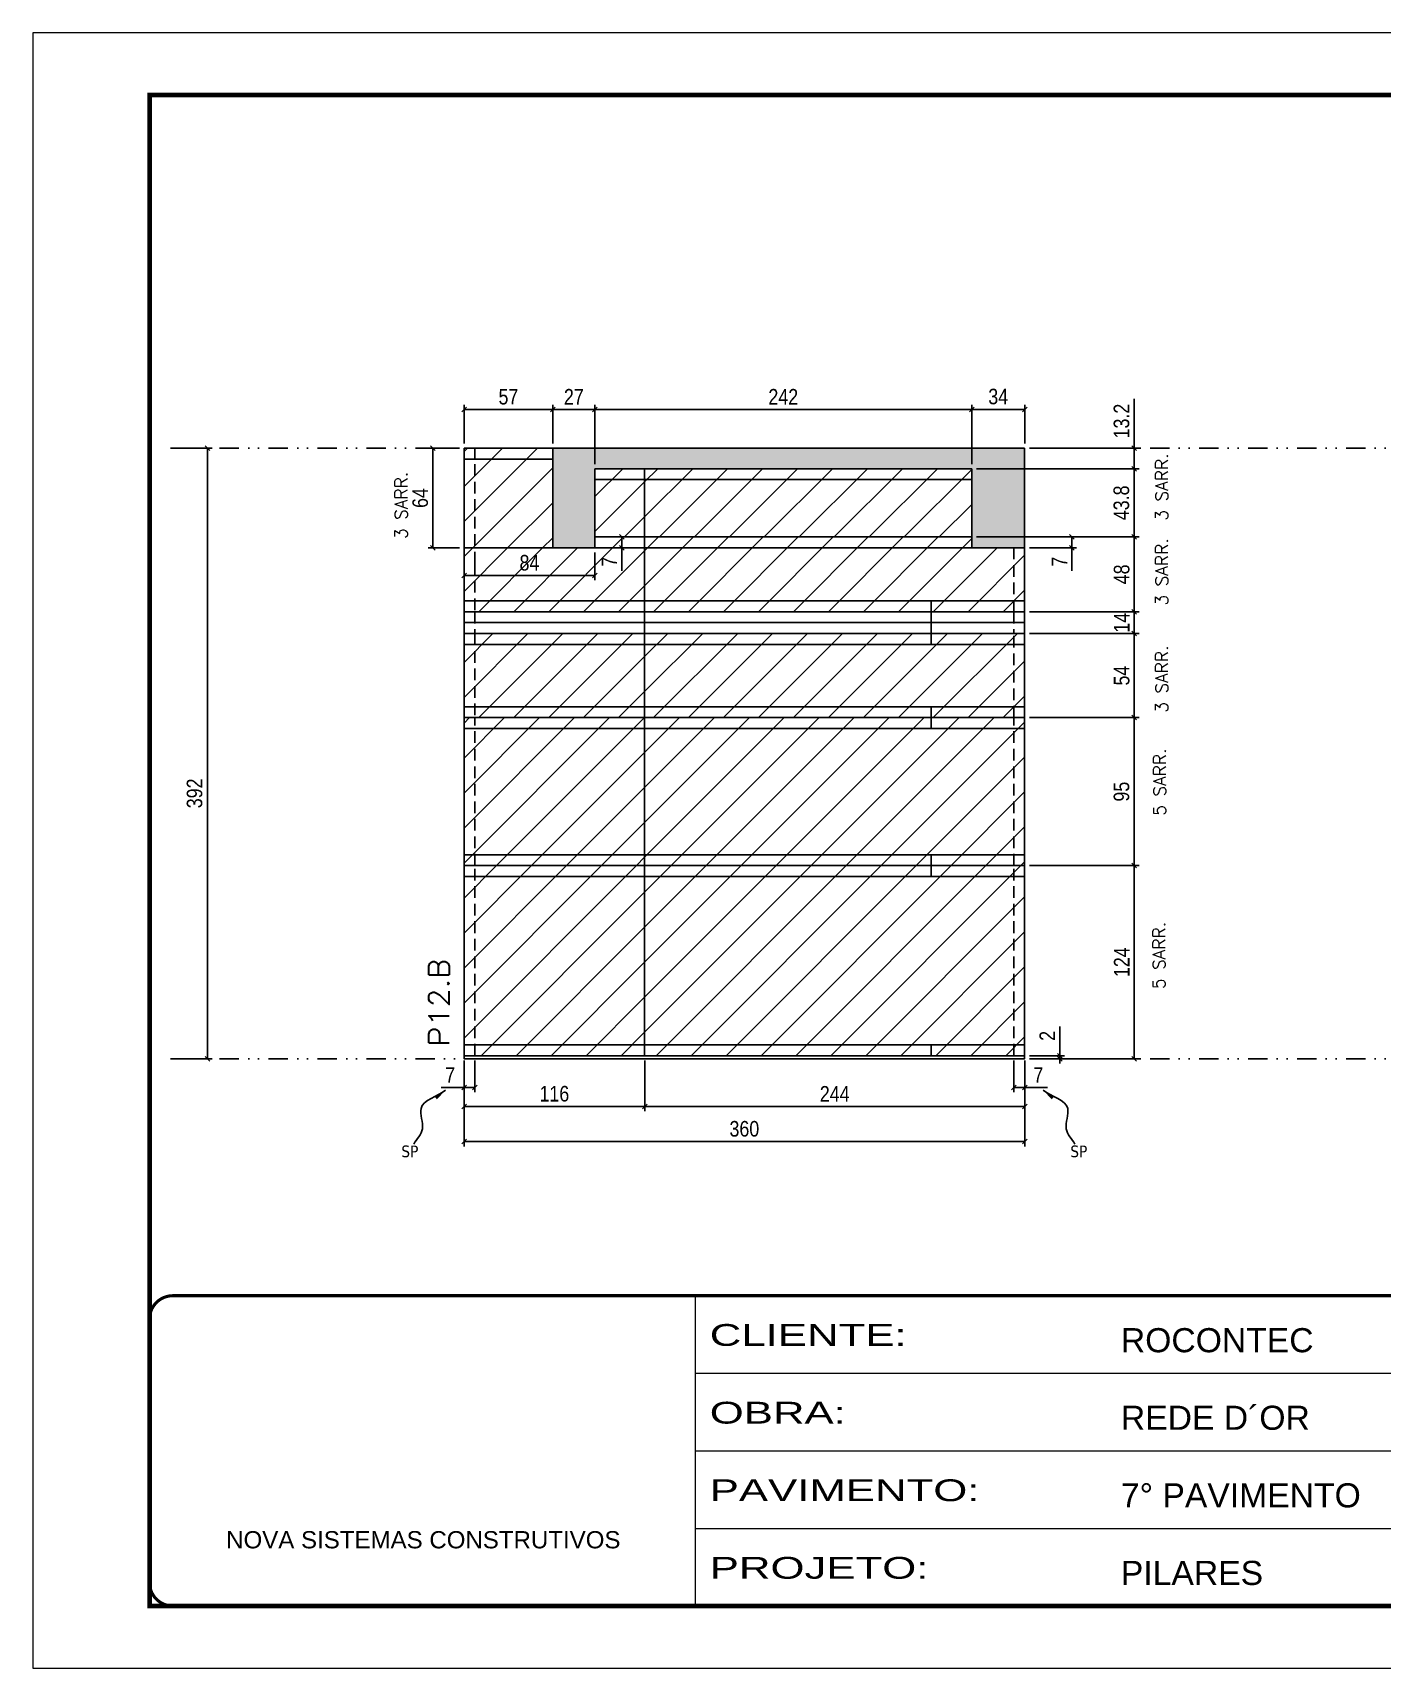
# Model space of a CAD drawing. Extents: x 28748 to 35002, y 14885 to 43501.
# Drawn here: x 28748 to 29615, y 29816 to 30866 of the extents above; entities that cross this region are included whole.
import ezdxf

# ---------------------------------------------------------------- set-up
doc = ezdxf.new("R2010")
doc.units = 0
for name, pattern in [('CONTINUO', [0]), ('DASHED', [0.75, 0.5, -0.25]), ('DIVIDE2', [0.625, 0.25, -0.125, 0, -0.125, 0, -0.125]), ('HIDDEN', [0.375, 0.25, -0.125])]:
    doc.linetypes.add(name, pattern=pattern)
for name, color, linetype in [('COTA', 241, 'Continuous'), ('Nível', 160, 'Continuous'), ('Painéis', 200, 'Continuous'), ('SARR_2.2x7', 40, 'Continuous'), ('Sarrafo de Pressão', 42, 'HIDDEN'), ('texto', 7, 'Continuous')]:
    doc.layers.add(name, color=color, linetype=linetype)
for name, color, linetype, lineweight in [('Folhas', 255, 'Continuous', 9), ('Hachura', 251, 'Continuous', 9), ('SARRAFO DE PRESSAO', 251, 'DASHED', 9), ('Texto Seção', 7, 'Continuous', 15)]:
    doc.layers.add(name, color=color, linetype=linetype, lineweight=lineweight)
doc.styles.add('ARIAL', font='arial.ttf')
doc.styles.add('COTA TECNICA', font='techl___.ttf', dxfattribs={"height": 10})
doc.styles.add('COTA TECNICA-50', font='techl___.ttf', dxfattribs={"height": 10})
doc.styles.add('REGUA-120', font='ROMANS.shx', dxfattribs={"height": 15})
doc.styles.add('ROMANS', font='romans.shx')
doc.styles.get("Standard").update_dxf_attribs({"font": 'arial.ttf'})
doc.styles.add('Tecnologia', font='')
doc.styles.get('Tecnologia').set_extended_font_data('Forgotten Futurist')
doc.dimstyles.new('COTA PAINEL-50', dxfattribs={"dimtxt": 10, "dimasz": 3, "dimexe": 3, "dimexo": 3, "dimgap": 3, "dimtad": 1, "dimdec": 1, "dimzin": 12, "dimdsep": 46, "dimtxsty": 'COTA TECNICA-50', "dimblk1": 'OBLIQUE', "dimblk2": 'OBLIQUE', "dimsah": 1, "dimcen": 0.9, "dimclrd": 4, "dimclre": 4, "dimclrt": 240, "dimadec": 1, "dimazin": 3, "dimtfac": 1, "dimtdec": 1, "dimtmove": 0, "dimatfit": 3, "dimfxl": 1, "dimtolj": 1, "dimtzin": 12, "dimarcsym": 0})
doc.dimstyles.new('PAINEL', dxfattribs={"dimtxt": 10, "dimasz": 3, "dimexe": 3, "dimexo": 3, "dimgap": 3, "dimtad": 1, "dimdec": 1, "dimzin": 12, "dimdsep": 46, "dimtxsty": 'COTA TECNICA', "dimblk1": 'OBLIQUE', "dimblk2": 'OBLIQUE', "dimsah": 1, "dimcen": 0.9, "dimclrd": 4, "dimclre": 4, "dimclrt": 240, "dimadec": 1, "dimazin": 3, "dimtfac": 1, "dimtdec": 1, "dimtmove": 0, "dimatfit": 3, "dimfxl": 1, "dimtolj": 1, "dimtzin": 12, "dimarcsym": 0})
doc.dimstyles.get("Standard").update_dxf_attribs({"dimtxt": 0.18, "dimasz": 0.18, "dimexe": 0.18, "dimexo": 0.0625, "dimgap": 0.09, "dimtad": 0, "dimtih": 1, "dimtoh": 1, "dimdec": 4, "dimzin": 0, "dimdsep": 46, "dimtxsty": 'Standard', "dimcen": 0.09, "dimadec": 0, "dimazin": 0, "dimtfac": 1, "dimtdec": 4, "dimtofl": 0, "dimtmove": 0, "dimatfit": 3, "dimfxl": 1, "dimtolj": 1, "dimtzin": 0, "dimarcsym": 0})
pattern_1 = [(45, (-100259.158, -2076.637), (-11.2253202, 11.2253202), [])]
pattern_2 = [(45, (0, 68), (-11.22532, 11.22532), [])]

# ---------------------------------------------------------------- blocks, each defined once
blk = doc.blocks.new('9999999999')
at = {"color": 30, "linetype": 'CONTINUO'}
for p, q in [((98564.6, 34230.2), (98564.6, 34429.4)), ((98564.6, 34379.6), (99584, 34379.6)), ((98564.6, 34329.8), (99488, 34329.8)), ((98564.6, 34280), (99488, 34280))]:
    blk.add_line(p, q, dxfattribs=at)
at = {"color": 30, "linetype": 'CONTINUO', "const_width": 2}
blk.add_lwpolyline([(99584, 34230.2), (99584, 34414.4, 0.414214), (99569, 34429.4), (98229, 34429.4, 0.414214), (98214, 34414.4), (98214, 34245.2, 0.414214), (98229, 34230.2), (99584, 34230.2)], format="xyb", dxfattribs=at)
at = {"layer": 'Folhas'}
blk.add_lwpolyline([(98139, 34190.2), (99624, 34190.2), (99624, 35240.2), (98139, 35240.2)], close=True, dxfattribs=at)
at = {"layer": 'Folhas', "color": 30, "const_width": 3}
blk.add_lwpolyline([(98214, 34230.2), (99584, 34230.2), (99584, 35200.2), (98214, 35200.2)], close=True, dxfattribs=at)
at = {"color": 7, "linetype": 'Continuous', "ltscale": 5, "style": 'ARIAL'}
for s, height, p in [('ROCONTEC', 15.48, (98837.7, 34393.1)), ('REDE D´OR', 15.48, (98837.7, 34343.3)), ('7° PAVIMENTO', 15.483, (98837.7, 34293.5)), ('NOVA SISTEMAS CONSTRUTIVOS', 11.059, (98263.2, 34267.2)), ('PILARES', 15.48, (98837.7, 34243.7))]:
    blk.add_text(s, height=height, dxfattribs=at).set_placement(p)
at = {"layer": 'Folhas', "color": 7, "style": 'Tecnologia', "width": 1.5}
for s, p in [('CLIENTE:', (98573.7, 34397.2)), ('OBRA:', (98573.7, 34347.3)), ('PAVIMENTO:', (98573.7, 34297.5)), ('PROJETO:', (98573.7, 34247.7))]:
    blk.add_text(s, height=14, dxfattribs=at).set_placement(p)
blk = doc.blocks.new('_Oblique')
at = {"color": 0, "linetype": 'ByBlock', "lineweight": -2}
blk.add_line((-0.5, -0.5), (0.5, 0.5), dxfattribs=at)
blk = doc.blocks.new('*D913')
at = {"layer": 'COTA', "color": 4, "linetype": 'ByBlock', "lineweight": -2, "transparency": 16777216}
for p, q in [((28839.8, 30599.7), (28863.6, 30599.7)), ((28860.6, 30599.7), (28860.6, 30207.7)), ((28839.8, 30207.7), (28863.6, 30207.7))]:
    blk.add_line(p, q, dxfattribs=at)
at = {"layer": 'Defpoints', "color": 0, "linetype": 'ByBlock', "transparency": 16777216}
for p in [(28836.8, 30599.7), (28836.8, 30207.7), (28860.6, 30207.7)]:
    blk.add_point(p, dxfattribs=at)
at = {"layer": 'COTA', "color": 4, "linetype": 'ByBlock', "lineweight": -2, "transparency": 16777216, "xscale": 3, "yscale": 3, "zscale": 3}
for p, rotation in [((28860.6, 30599.7), 90), ((28860.6, 30207.7), 270)]:
    blk.add_blockref('_Oblique', p, dxfattribs=dict(at, rotation=rotation))
at = {"layer": 'COTA', "color": 240, "linetype": 'ByBlock', "transparency": 16777216, "insert": (28852.3, 30378.1), "char_height": 10, "attachment_point": 5, "rotation": 90, "style": 'COTA TECNICA'}
blk.add_mtext('\\A1;392', dxfattribs=at)
blk = doc.blocks.new('*D914')
at = {"layer": 'COTA', "color": 4, "lineweight": -2, "transparency": 16777216}
for p, q in [((29025.3, 30206.7), (29025.3, 30151.5)), ((29385.3, 30206.7), (29385.3, 30151.5)), ((29025.3, 30154.5), (29385.3, 30154.5))]:
    blk.add_line(p, q, dxfattribs=at)
at = {"layer": 'Defpoints', "color": 0, "transparency": 16777216}
for p in [(29025.3, 30209.7), (29385.3, 30209.7), (29385.3, 30154.5)]:
    blk.add_point(p, dxfattribs=at)
at = {"layer": 'COTA', "color": 4, "lineweight": -2, "transparency": 16777216, "xscale": 3, "yscale": 3, "zscale": 3, "rotation": 180}
blk.add_blockref('_Oblique', (29025.3, 30154.5), dxfattribs=at)
at = {"layer": 'COTA', "color": 4, "lineweight": -2, "transparency": 16777216, "xscale": 3, "yscale": 3, "zscale": 3}
blk.add_blockref('_Oblique', (29385.3, 30154.5), dxfattribs=at)
at = {"layer": 'COTA', "color": 240, "transparency": 16777216, "insert": (29205.3, 30162.7), "char_height": 10, "attachment_point": 5, "style": 'COTA TECNICA'}
blk.add_mtext('\\A1;360', dxfattribs=at)
blk = doc.blocks.new('*D915')
at = {"layer": 'COTA', "color": 4, "lineweight": -2, "transparency": 16777216}
for p, q in [((29025.3, 30204.7), (29025.3, 30186.2)), ((29032.3, 30206.7), (29032.3, 30186.2)), ((29025.3, 30189.2), (29010.6, 30189.2)), ((29032.3, 30189.2), (29025.3, 30189.2))]:
    blk.add_line(p, q, dxfattribs=at)
at = {"layer": 'Defpoints', "color": 0, "transparency": 16777216}
for p in [(29032.3, 30209.7), (29025.3, 30207.7), (29025.3, 30189.2)]:
    blk.add_point(p, dxfattribs=at)
at = {"layer": 'COTA', "color": 4, "lineweight": -2, "transparency": 16777216, "xscale": 3, "yscale": 3, "zscale": 3, "rotation": 180}
blk.add_blockref('_Oblique', (29025.3, 30189.2), dxfattribs=at)
at = {"layer": 'COTA', "color": 4, "lineweight": -2, "transparency": 16777216, "xscale": 3, "yscale": 3, "zscale": 3}
blk.add_blockref('_Oblique', (29032.3, 30189.2), dxfattribs=at)
at = {"layer": 'COTA', "color": 240, "transparency": 16777216, "insert": (29016.4, 30197.3), "char_height": 10, "attachment_point": 5, "style": 'COTA TECNICA-50'}
blk.add_mtext('\\A1;7', dxfattribs=at)
blk = doc.blocks.new('*D880')
at = {"layer": 'COTA', "color": 4, "lineweight": -2, "transparency": 16777216}
for p, q in [((29378.3, 30206.7), (29378.3, 30186.2)), ((29385.3, 30204.7), (29385.3, 30186.2)), ((29378.3, 30189.2), (29385.3, 30189.2)), ((29385.3, 30189.2), (29400, 30189.2))]:
    blk.add_line(p, q, dxfattribs=at)
at = {"layer": 'Defpoints', "color": 0, "transparency": 16777216}
for p in [(29378.3, 30209.7), (29385.3, 30207.7), (29385.3, 30189.2)]:
    blk.add_point(p, dxfattribs=at)
at = {"layer": 'COTA', "color": 4, "lineweight": -2, "transparency": 16777216, "xscale": 3, "yscale": 3, "zscale": 3, "rotation": 180}
blk.add_blockref('_Oblique', (29378.3, 30189.2), dxfattribs=at)
at = {"layer": 'COTA', "color": 4, "lineweight": -2, "transparency": 16777216, "xscale": 3, "yscale": 3, "zscale": 3}
blk.add_blockref('_Oblique', (29385.3, 30189.2), dxfattribs=at)
at = {"layer": 'COTA', "color": 240, "transparency": 16777216, "insert": (29394.1, 30197.3), "char_height": 10, "attachment_point": 5, "style": 'COTA TECNICA-50'}
blk.add_mtext('\\A1;7', dxfattribs=at)
blk = doc.blocks.new('*D881')
at = {"layer": 'COTA', "color": 4, "lineweight": -2, "transparency": 16777216}
for p, q in [((29388.3, 30331.7), (29458.7, 30331.7)), ((29455.7, 30207.7), (29455.7, 30331.7)), ((29388.3, 30207.7), (29458.7, 30207.7))]:
    blk.add_line(p, q, dxfattribs=at)
at = {"layer": 'Defpoints', "color": 0, "transparency": 16777216}
for p in [(29385.3, 30331.7), (29455.7, 30331.7), (29385.3, 30207.7)]:
    blk.add_point(p, dxfattribs=at)
at = {"layer": 'COTA', "color": 4, "lineweight": -2, "transparency": 16777216, "xscale": 3, "yscale": 3, "zscale": 3}
for p, rotation in [((29455.7, 30331.7), 90), ((29455.7, 30207.7), 270)]:
    blk.add_blockref('_Oblique', p, dxfattribs=dict(at, rotation=rotation))
at = {"layer": 'COTA', "color": 240, "transparency": 16777216, "insert": (29447.6, 30269.7), "char_height": 10, "attachment_point": 5, "rotation": 90, "style": 'COTA TECNICA-50'}
blk.add_mtext('\\A1;124', dxfattribs=at)
blk = doc.blocks.new('*D882')
at = {"layer": 'COTA', "color": 4, "lineweight": -2, "transparency": 16777216}
for p, q in [((29407.8, 30209.7), (29407.8, 30228.5)), ((29388.3, 30209.7), (29410.8, 30209.7)), ((29407.8, 30207.7), (29407.8, 30209.7)), ((29388.3, 30207.7), (29410.8, 30207.7)), ((29407.8, 30207.7), (29407.8, 30204.7))]:
    blk.add_line(p, q, dxfattribs=at)
at = {"layer": 'Defpoints', "color": 0, "transparency": 16777216}
for p in [(29385.3, 30209.7), (29385.3, 30207.7), (29407.8, 30207.7)]:
    blk.add_point(p, dxfattribs=at)
at = {"layer": 'COTA', "color": 4, "lineweight": -2, "transparency": 16777216, "xscale": 3, "yscale": 3, "zscale": 3}
for p, rotation in [((29407.8, 30209.7), 270), ((29407.8, 30207.7), 90)]:
    blk.add_blockref('_Oblique', p, dxfattribs=dict(at, rotation=rotation))
at = {"layer": 'COTA', "color": 240, "transparency": 16777216, "insert": (29399.8, 30222.4), "char_height": 10, "attachment_point": 5, "rotation": 90, "style": 'COTA TECNICA-50'}
blk.add_mtext('\\A1;2', dxfattribs=at)
blk = doc.blocks.new('*D883')
at = {"layer": 'COTA', "color": 4, "linetype": 'ByBlock', "lineweight": -2, "transparency": 16777216}
for p, q in [((29388.3, 30426.7), (29458.7, 30426.7)), ((29455.7, 30331.7), (29455.7, 30426.7)), ((29388.3, 30331.7), (29458.7, 30331.7))]:
    blk.add_line(p, q, dxfattribs=at)
at = {"layer": 'Defpoints', "color": 0, "linetype": 'ByBlock', "transparency": 16777216}
for p in [(29385.3, 30426.7), (29455.7, 30426.7), (29385.3, 30331.7)]:
    blk.add_point(p, dxfattribs=at)
at = {"layer": 'COTA', "color": 4, "linetype": 'ByBlock', "lineweight": -2, "transparency": 16777216, "xscale": 3, "yscale": 3, "zscale": 3}
for p, rotation in [((29455.7, 30426.7), 90), ((29455.7, 30331.7), 270)]:
    blk.add_blockref('_Oblique', p, dxfattribs=dict(at, rotation=rotation))
at = {"layer": 'COTA', "color": 240, "linetype": 'ByBlock', "transparency": 16777216, "insert": (29447.5, 30379.2), "char_height": 10, "attachment_point": 5, "rotation": 90, "style": 'COTA TECNICA'}
blk.add_mtext('\\A1;95', dxfattribs=at)
blk = doc.blocks.new('*D1745')
at = {"layer": 'COTA', "color": 4, "linetype": 'ByBlock', "lineweight": -2, "transparency": 16777216}
for p, q in [((29025.3, 30206.7), (29025.3, 30174.1)), ((29141.3, 30206.7), (29141.3, 30174.1)), ((29025.3, 30177.1), (29141.3, 30177.1))]:
    blk.add_line(p, q, dxfattribs=at)
at = {"layer": 'Defpoints', "color": 0, "linetype": 'ByBlock', "transparency": 16777216}
for p in [(29025.3, 30209.7), (29141.3, 30209.7), (29141.3, 30177.1)]:
    blk.add_point(p, dxfattribs=at)
at = {"layer": 'COTA', "color": 4, "linetype": 'ByBlock', "lineweight": -2, "transparency": 16777216, "xscale": 3, "yscale": 3, "zscale": 3, "rotation": 180}
blk.add_blockref('_Oblique', (29025.3, 30177.1), dxfattribs=at)
at = {"layer": 'COTA', "color": 4, "linetype": 'ByBlock', "lineweight": -2, "transparency": 16777216, "xscale": 3, "yscale": 3, "zscale": 3}
blk.add_blockref('_Oblique', (29141.3, 30177.1), dxfattribs=at)
at = {"layer": 'COTA', "color": 240, "linetype": 'ByBlock', "transparency": 16777216, "insert": (29083.3, 30185.2), "char_height": 10, "attachment_point": 5, "style": 'COTA TECNICA'}
blk.add_mtext('\\A1;116', dxfattribs=at)
blk = doc.blocks.new('*D1746')
at = {"layer": 'COTA', "color": 4, "linetype": 'ByBlock', "lineweight": -2, "transparency": 16777216}
for p, q in [((29141.3, 30206.7), (29141.3, 30174.1)), ((29385.3, 30204.7), (29385.3, 30174.1)), ((29141.3, 30177.1), (29385.3, 30177.1))]:
    blk.add_line(p, q, dxfattribs=at)
at = {"layer": 'Defpoints', "color": 0, "linetype": 'ByBlock', "transparency": 16777216}
for p in [(29141.3, 30209.7), (29385.3, 30207.7), (29385.3, 30177.1)]:
    blk.add_point(p, dxfattribs=at)
at = {"layer": 'COTA', "color": 4, "linetype": 'ByBlock', "lineweight": -2, "transparency": 16777216, "xscale": 3, "yscale": 3, "zscale": 3, "rotation": 180}
blk.add_blockref('_Oblique', (29141.3, 30177.1), dxfattribs=at)
at = {"layer": 'COTA', "color": 4, "linetype": 'ByBlock', "lineweight": -2, "transparency": 16777216, "xscale": 3, "yscale": 3, "zscale": 3}
blk.add_blockref('_Oblique', (29385.3, 30177.1), dxfattribs=at)
at = {"layer": 'COTA', "color": 240, "linetype": 'ByBlock', "transparency": 16777216, "insert": (29263.3, 30185.2), "char_height": 10, "attachment_point": 5, "style": 'COTA TECNICA'}
blk.add_mtext('\\A1;244', dxfattribs=at)
blk = doc.blocks.new('*D1755')
at = {"layer": 'COTA', "color": 4, "lineweight": -2, "transparency": 16777216}
for p, q in [((29354.3, 30542.7), (29458.7, 30542.7)), ((29455.7, 30542.7), (29455.7, 30494.7)), ((29388.3, 30494.7), (29458.7, 30494.7))]:
    blk.add_line(p, q, dxfattribs=at)
at = {"layer": 'Defpoints', "color": 0, "transparency": 16777216}
for p in [(29351.3, 30542.7), (29385.3, 30494.7), (29455.7, 30494.7)]:
    blk.add_point(p, dxfattribs=at)
at = {"layer": 'COTA', "color": 4, "lineweight": -2, "transparency": 16777216, "xscale": 3, "yscale": 3, "zscale": 3}
for p, rotation in [((29455.7, 30542.7), 90), ((29455.7, 30494.7), 270)]:
    blk.add_blockref('_Oblique', p, dxfattribs=dict(at, rotation=rotation))
at = {"layer": 'COTA', "color": 240, "transparency": 16777216, "insert": (29447.6, 30518.7), "char_height": 10, "attachment_point": 5, "rotation": 90, "style": 'COTA TECNICA'}
blk.add_mtext('\\A1;48', dxfattribs=at)
blk = doc.blocks.new('*D1758')
at = {"layer": 'COTA', "color": 4, "lineweight": -2, "transparency": 16777216}
for p, q in [((29354.3, 30586.5), (29458.7, 30586.5)), ((29455.7, 30542.7), (29455.7, 30586.5)), ((29354.3, 30542.7), (29458.7, 30542.7))]:
    blk.add_line(p, q, dxfattribs=at)
at = {"layer": 'Defpoints', "color": 0, "transparency": 16777216}
for p in [(29351.3, 30586.5), (29455.7, 30586.5), (29351.3, 30542.7)]:
    blk.add_point(p, dxfattribs=at)
at = {"layer": 'COTA', "color": 4, "lineweight": -2, "transparency": 16777216, "xscale": 3, "yscale": 3, "zscale": 3}
for p, rotation in [((29455.7, 30586.5), 90), ((29455.7, 30542.7), 270)]:
    blk.add_blockref('_Oblique', p, dxfattribs=dict(at, rotation=rotation))
at = {"layer": 'COTA', "color": 240, "transparency": 16777216, "insert": (29447.4, 30564.6), "char_height": 10, "attachment_point": 5, "rotation": 90, "style": 'COTA TECNICA-50'}
blk.add_mtext('\\A1;43.8', dxfattribs=at)
blk = doc.blocks.new('*D890')
at = {"layer": 'COTA', "color": 4, "lineweight": -2, "transparency": 16777216}
for p, q in [((29351.3, 30599.7), (29351.3, 30627.6)), ((29351.3, 30624.6), (29385.3, 30624.6)), ((29385.3, 30602.7), (29385.3, 30627.6))]:
    blk.add_line(p, q, dxfattribs=at)
at = {"layer": 'Defpoints', "color": 0, "transparency": 16777216}
for p in [(29385.3, 30624.6), (29385.3, 30599.7), (29351.3, 30596.7)]:
    blk.add_point(p, dxfattribs=at)
at = {"layer": 'COTA', "color": 4, "lineweight": -2, "transparency": 16777216, "xscale": 3, "yscale": 3, "zscale": 3, "rotation": 180}
blk.add_blockref('_Oblique', (29351.3, 30624.6), dxfattribs=at)
at = {"layer": 'COTA', "color": 4, "lineweight": -2, "transparency": 16777216, "xscale": 3, "yscale": 3, "zscale": 3}
blk.add_blockref('_Oblique', (29385.3, 30624.6), dxfattribs=at)
at = {"layer": 'COTA', "color": 240, "transparency": 16777216, "insert": (29368.3, 30632.8), "char_height": 10, "attachment_point": 5, "style": 'COTA TECNICA-50'}
blk.add_mtext('\\A1;34', dxfattribs=at)
blk = doc.blocks.new('*D2039')
at = {"layer": 'COTA', "color": 4, "lineweight": -2, "transparency": 16777216}
for p, q in [((29022.3, 30599.7), (29002.3, 30599.7)), ((29005.3, 30599.7), (29005.3, 30535.7)), ((29022.3, 30535.7), (29002.3, 30535.7))]:
    blk.add_line(p, q, dxfattribs=at)
at = {"layer": 'Defpoints', "color": 0, "transparency": 16777216}
for p in [(29025.3, 30599.7), (29005.3, 30535.7), (29025.3, 30535.7)]:
    blk.add_point(p, dxfattribs=at)
at = {"layer": 'COTA', "color": 4, "lineweight": -2, "transparency": 16777216, "xscale": 3, "yscale": 3, "zscale": 3}
for p, rotation in [((29005.3, 30599.7), 90), ((29005.3, 30535.7), 270)]:
    blk.add_blockref('_Oblique', p, dxfattribs=dict(at, rotation=rotation))
at = {"layer": 'COTA', "color": 240, "transparency": 16777216, "insert": (28997.2, 30567.7), "char_height": 10, "attachment_point": 5, "rotation": 90, "style": 'COTA TECNICA-50'}
blk.add_mtext('\\A1;64', dxfattribs=at)
blk = doc.blocks.new('*D2206')
at = {"layer": 'COTA', "color": 4, "lineweight": -2, "transparency": 16777216}
for p, q in [((29354.3, 30542.7), (29418.6, 30542.7)), ((29388.3, 30535.7), (29418.6, 30535.7)), ((29415.6, 30542.7), (29415.6, 30535.7)), ((29415.6, 30535.7), (29415.6, 30521))]:
    blk.add_line(p, q, dxfattribs=at)
at = {"layer": 'Defpoints', "color": 0, "transparency": 16777216}
for p in [(29351.3, 30542.7), (29385.3, 30535.7), (29415.6, 30535.7)]:
    blk.add_point(p, dxfattribs=at)
at = {"layer": 'COTA', "color": 4, "lineweight": -2, "transparency": 16777216, "xscale": 3, "yscale": 3, "zscale": 3}
for p, rotation in [((29415.6, 30542.7), 90), ((29415.6, 30535.7), 270)]:
    blk.add_blockref('_Oblique', p, dxfattribs=dict(at, rotation=rotation))
at = {"layer": 'COTA', "color": 240, "transparency": 16777216, "insert": (29407.6, 30526.8), "char_height": 10, "attachment_point": 5, "rotation": 90, "style": 'COTA TECNICA'}
blk.add_mtext('\\A1;7', dxfattribs=at)
blk = doc.blocks.new('*D2207')
at = {"layer": 'COTA', "color": 4, "lineweight": -2, "transparency": 16777216}
for p, q in [((29025.3, 30602.7), (29025.3, 30627.6)), ((29025.3, 30624.6), (29082.3, 30624.6)), ((29082.3, 30602.7), (29082.3, 30627.6))]:
    blk.add_line(p, q, dxfattribs=at)
at = {"layer": 'Defpoints', "color": 0, "transparency": 16777216}
for p in [(29082.3, 30624.6), (29025.3, 30599.7), (29082.3, 30599.7)]:
    blk.add_point(p, dxfattribs=at)
at = {"layer": 'COTA', "color": 4, "lineweight": -2, "transparency": 16777216, "xscale": 3, "yscale": 3, "zscale": 3, "rotation": 180}
blk.add_blockref('_Oblique', (29025.3, 30624.6), dxfattribs=at)
at = {"layer": 'COTA', "color": 4, "lineweight": -2, "transparency": 16777216, "xscale": 3, "yscale": 3, "zscale": 3}
blk.add_blockref('_Oblique', (29082.3, 30624.6), dxfattribs=at)
at = {"layer": 'COTA', "color": 240, "transparency": 16777216, "insert": (29053.8, 30632.7), "char_height": 10, "attachment_point": 5, "style": 'COTA TECNICA'}
blk.add_mtext('\\A1;57', dxfattribs=at)
blk = doc.blocks.new('*D2208')
at = {"layer": 'COTA', "color": 4, "lineweight": -2, "transparency": 16777216}
for p, q in [((29112.3, 30542.7), (29129.6, 30542.7)), ((29112.3, 30535.7), (29129.6, 30535.7)), ((29126.6, 30542.7), (29126.6, 30535.7)), ((29126.6, 30535.7), (29126.6, 30521))]:
    blk.add_line(p, q, dxfattribs=at)
at = {"layer": 'Defpoints', "color": 0, "transparency": 16777216}
for p in [(29109.3, 30542.7), (29109.3, 30535.7), (29126.6, 30535.7)]:
    blk.add_point(p, dxfattribs=at)
at = {"layer": 'COTA', "color": 4, "lineweight": -2, "transparency": 16777216, "xscale": 3, "yscale": 3, "zscale": 3}
for p, rotation in [((29126.6, 30542.7), 90), ((29126.6, 30535.7), 270)]:
    blk.add_blockref('_Oblique', p, dxfattribs=dict(at, rotation=rotation))
at = {"layer": 'COTA', "color": 240, "transparency": 16777216, "insert": (29118.6, 30526.8), "char_height": 10, "attachment_point": 5, "rotation": 90, "style": 'COTA TECNICA'}
blk.add_mtext('\\A1;7', dxfattribs=at)
blk = doc.blocks.new('*D2209')
at = {"layer": 'COTA', "color": 4, "lineweight": -2, "transparency": 16777216}
for p, q in [((29025.3, 30532.7), (29025.3, 30515)), ((29109.3, 30532.7), (29109.3, 30515)), ((29025.3, 30518), (29109.3, 30518))]:
    blk.add_line(p, q, dxfattribs=at)
at = {"layer": 'Defpoints', "color": 0, "transparency": 16777216}
for p in [(29025.3, 30535.7), (29109.3, 30535.7), (29109.3, 30518)]:
    blk.add_point(p, dxfattribs=at)
at = {"layer": 'COTA', "color": 4, "lineweight": -2, "transparency": 16777216, "xscale": 3, "yscale": 3, "zscale": 3, "rotation": 180}
blk.add_blockref('_Oblique', (29025.3, 30518), dxfattribs=at)
at = {"layer": 'COTA', "color": 4, "lineweight": -2, "transparency": 16777216, "xscale": 3, "yscale": 3, "zscale": 3}
blk.add_blockref('_Oblique', (29109.3, 30518), dxfattribs=at)
at = {"layer": 'COTA', "color": 240, "transparency": 16777216, "insert": (29067.3, 30526.1), "char_height": 10, "attachment_point": 5, "style": 'COTA TECNICA'}
blk.add_mtext('\\A1;84', dxfattribs=at)
blk = doc.blocks.new('*D2357')
at = {"layer": 'COTA', "color": 4, "lineweight": -2, "transparency": 16777216}
for p, q in [((29455.7, 30599.7), (29455.7, 30631.4)), ((29388.3, 30599.7), (29458.7, 30599.7)), ((29455.7, 30586.5), (29455.7, 30599.7)), ((29354.3, 30586.5), (29458.7, 30586.5))]:
    blk.add_line(p, q, dxfattribs=at)
at = {"layer": 'Defpoints', "color": 0, "transparency": 16777216}
for p in [(29385.3, 30599.7), (29455.7, 30599.7), (29351.3, 30586.5)]:
    blk.add_point(p, dxfattribs=at)
at = {"layer": 'COTA', "color": 4, "lineweight": -2, "transparency": 16777216, "xscale": 3, "yscale": 3, "zscale": 3}
for p, rotation in [((29455.7, 30599.7), 90), ((29455.7, 30586.5), 270)]:
    blk.add_blockref('_Oblique', p, dxfattribs=dict(at, rotation=rotation))
at = {"layer": 'COTA', "color": 240, "transparency": 16777216, "insert": (29447.5, 30617.1), "char_height": 10, "attachment_point": 5, "rotation": 90, "style": 'COTA TECNICA'}
blk.add_mtext('\\A1;13.2', dxfattribs=at)
blk = doc.blocks.new('*D2358')
at = {"layer": 'COTA', "color": 4, "lineweight": -2, "transparency": 16777216}
for p, q in [((29109.3, 30589.5), (29109.3, 30627.6)), ((29109.3, 30624.6), (29351.3, 30624.6)), ((29351.3, 30589.5), (29351.3, 30627.6))]:
    blk.add_line(p, q, dxfattribs=at)
at = {"layer": 'Defpoints', "color": 0, "transparency": 16777216}
for p in [(29351.3, 30624.6), (29109.3, 30586.5), (29351.3, 30586.5)]:
    blk.add_point(p, dxfattribs=at)
at = {"layer": 'COTA', "color": 4, "lineweight": -2, "transparency": 16777216, "xscale": 3, "yscale": 3, "zscale": 3, "rotation": 180}
blk.add_blockref('_Oblique', (29109.3, 30624.6), dxfattribs=at)
at = {"layer": 'COTA', "color": 4, "lineweight": -2, "transparency": 16777216, "xscale": 3, "yscale": 3, "zscale": 3}
blk.add_blockref('_Oblique', (29351.3, 30624.6), dxfattribs=at)
at = {"layer": 'COTA', "color": 240, "transparency": 16777216, "insert": (29230.3, 30632.7), "char_height": 10, "attachment_point": 5, "style": 'COTA TECNICA'}
blk.add_mtext('\\A1;242', dxfattribs=at)
blk = doc.blocks.new('*D2359')
at = {"layer": 'COTA', "color": 4, "lineweight": -2, "transparency": 16777216}
for p, q in [((29388.3, 30480.7), (29458.7, 30480.7)), ((29455.7, 30480.7), (29455.7, 30426.7)), ((29388.3, 30426.7), (29458.7, 30426.7))]:
    blk.add_line(p, q, dxfattribs=at)
at = {"layer": 'Defpoints', "color": 0, "transparency": 16777216}
for p in [(29385.3, 30480.7), (29385.3, 30426.7), (29455.7, 30426.7)]:
    blk.add_point(p, dxfattribs=at)
at = {"layer": 'COTA', "color": 4, "lineweight": -2, "transparency": 16777216, "xscale": 3, "yscale": 3, "zscale": 3}
for p, rotation in [((29455.7, 30480.7), 90), ((29455.7, 30426.7), 270)]:
    blk.add_blockref('_Oblique', p, dxfattribs=dict(at, rotation=rotation))
at = {"layer": 'COTA', "color": 240, "transparency": 16777216, "insert": (29447.6, 30453.7), "char_height": 10, "attachment_point": 5, "rotation": 90, "style": 'COTA TECNICA'}
blk.add_mtext('\\A1;54', dxfattribs=at)
blk = doc.blocks.new('*D2360')
at = {"layer": 'COTA', "color": 4, "lineweight": -2, "transparency": 16777216}
for p, q in [((29082.3, 30602.7), (29082.3, 30627.6)), ((29082.3, 30624.6), (29109.3, 30624.6)), ((29109.3, 30602.7), (29109.3, 30627.6))]:
    blk.add_line(p, q, dxfattribs=at)
at = {"layer": 'Defpoints', "color": 0, "transparency": 16777216}
for p in [(29109.3, 30624.6), (29082.3, 30599.7), (29109.3, 30599.7)]:
    blk.add_point(p, dxfattribs=at)
at = {"layer": 'COTA', "color": 4, "lineweight": -2, "transparency": 16777216, "xscale": 3, "yscale": 3, "zscale": 3, "rotation": 180}
blk.add_blockref('_Oblique', (29082.3, 30624.6), dxfattribs=at)
at = {"layer": 'COTA', "color": 4, "lineweight": -2, "transparency": 16777216, "xscale": 3, "yscale": 3, "zscale": 3}
blk.add_blockref('_Oblique', (29109.3, 30624.6), dxfattribs=at)
at = {"layer": 'COTA', "color": 240, "transparency": 16777216, "insert": (29095.8, 30632.7), "char_height": 10, "attachment_point": 5, "style": 'COTA TECNICA'}
blk.add_mtext('\\A1;27', dxfattribs=at)
blk = doc.blocks.new('*D2552')
at = {"layer": 'COTA', "color": 4, "lineweight": -2, "transparency": 16777216}
for p, q in [((29388.3, 30494.7), (29458.7, 30494.7)), ((29455.7, 30480.7), (29455.7, 30494.7)), ((29388.3, 30480.7), (29458.7, 30480.7))]:
    blk.add_line(p, q, dxfattribs=at)
at = {"layer": 'Defpoints', "color": 0, "transparency": 16777216}
for p in [(29385.3, 30494.7), (29455.7, 30494.7), (29385.3, 30480.7)]:
    blk.add_point(p, dxfattribs=at)
at = {"layer": 'COTA', "color": 4, "lineweight": -2, "transparency": 16777216, "xscale": 3, "yscale": 3, "zscale": 3}
for p, rotation in [((29455.7, 30494.7), 90), ((29455.7, 30480.7), 270)]:
    blk.add_blockref('_Oblique', p, dxfattribs=dict(at, rotation=rotation))
at = {"layer": 'COTA', "color": 240, "transparency": 16777216, "insert": (29447.6, 30487.7), "char_height": 10, "attachment_point": 5, "rotation": 90, "style": 'COTA TECNICA'}
blk.add_mtext('\\A1;14', dxfattribs=at)

msp = doc.modelspace()

# ---------------------------------------------------------------- hatches: boundary and pattern name
at = {"layer": 'COTA', "linetype": 'ByBlock'}
h = msp.add_hatch(dxfattribs=at)
h.set_pattern_fill('AR-CONC', color=256, scale=0.03)
h.set_pattern_definition([(50, (0, 14), (5.46554007, -0.47817257), [0.5715, -6.2865]), (355, (0, 14), (-1.05730264, 5.73170536), [0.4572, -5.0292175]), (100.451445, (0.4555, 13.96), (4.4082374, 5.25353256), [0.4857003, -5.34270734]), (46.1842, (0, 15.524), (8.1323712, -1.2612698), [0.85725, -9.42975]), (96.635558, (0.678, 15.419), (7.122124, 7.4227837), [0.7285507, -8.0140682]), (351.184151, (0, 15.524), (7.122124, 7.4227837), [0.685799, -7.543792]), (21, (0.762, 15.143), (4.54843174, -3.06795595), [0.5715, -6.2865]), (326, (0.762, 15.143), (1.85406085, 5.525639), [0.4572, -5.0292]), (71.451445, (1.141, 14.8873), (6.4024926, 2.45768307), [0.4857003, -5.3426981]), (37.5, (0, 14), (0.0926581, 2.53665117), [0, -4.96824, 0, -5.1054, 0, -5.04825]), (7.5, (0, 14), (2.00458988, 3.00541724), [0, -2.91084, 0, -4.85394, 0, -1.92405]), (327.5, (-1.6993, 14), (4.067717855, -0.17186232), [0, -1.905, 0, -5.9436, 0, -7.8867]), (317.5, (-2.4613, 14), (4.44387544, 0.76279473), [0, -2.4765, 0, -3.94716, 0, -5.6007])])
h.paths.add_polyline_path([(29109.28, 30586.5), (29351.28, 30586.5), (29351.28, 30542.7), (29351.28, 30535.7), (29385.28, 30535.7), (29385.28, 30599.7), (29082.28, 30599.7), (29082.28, 30535.7), (29109.28, 30535.7), (29109.28, 30542.7)])
at = {"layer": 'Hachura'}
h = msp.add_hatch(dxfattribs=at)
h.set_pattern_fill('ANSI31', color=256, scale=5)
h.set_pattern_definition(pattern_2)
h.paths.add_polyline_path([(29082.28, 30535.7), (29082.28, 30599.7), (29025.28, 30599.7), (29025.28, 30555.7), (29025.28, 30535.7)])
h = msp.add_hatch(dxfattribs=at)
h.set_pattern_fill('ANSI31', color=256, scale=5)
h.paths.add_polyline_path([(29141.28, 30586.5), (29109.28, 30586.5), (29109.28, 30542.7), (29141.28, 30542.7)])
h = msp.add_hatch(dxfattribs=at)
h.set_pattern_fill('ANSI31', color=256, scale=5)
h.paths.add_polyline_path([(29351.28, 30586.5), (29141.28, 30586.5), (29141.28, 30542.7), (29351.28, 30542.7)])
h = msp.add_hatch(dxfattribs=at)
h.set_pattern_fill('ANSI31', color=256, scale=5)
h.set_pattern_definition(pattern_2)
h.paths.add_polyline_path([(29141.28, 30542.7), (29109.28, 30542.7), (29109.28, 30535.7), (29025.28, 30535.7), (29025.28, 30525.7), (29025.28, 30494.7), (29141.28, 30494.7)])
h = msp.add_hatch(dxfattribs=at)
h.set_pattern_fill('ANSI31', color=256, scale=5)
h.set_pattern_definition(pattern_2)
h.paths.add_polyline_path([(29385.28, 30535.7), (29351.28, 30535.7), (29351.28, 30542.7), (29141.28, 30542.7), (29141.28, 30494.7), (29385.28, 30494.7)])
h = msp.add_hatch(dxfattribs=at)
h.set_pattern_fill('ANSI31', color=256, scale=5)
h.paths.add_polyline_path([(29141.28, 30480.7), (29025.28, 30480.7), (29025.28, 30426.7), (29141.28, 30426.7)])
h = msp.add_hatch(dxfattribs=at)
h.set_pattern_fill('ANSI31', color=256, scale=5)
h.paths.add_polyline_path([(29385.28, 30480.7), (29141.28, 30480.7), (29141.28, 30426.7), (29385.28, 30426.7)])
at = {"layer": 'Hachura', "linetype": 'ByBlock'}
h = msp.add_hatch(dxfattribs=at)
h.set_pattern_fill('ANSI31', color=256, scale=5)
h.set_pattern_definition(pattern_1)
h.paths.add_polyline_path([(29141.28, 30426.7), (29025.28, 30426.7), (29025.28, 30331.7), (29141.28, 30331.7)])
h = msp.add_hatch(dxfattribs=at)
h.set_pattern_fill('ANSI31', color=256, scale=5)
h.set_pattern_definition(pattern_1)
h.paths.add_polyline_path([(29385.28, 30426.7), (29141.28, 30426.7), (29141.28, 30331.7), (29385.28, 30331.7)])
h = msp.add_hatch(dxfattribs=at)
h.set_pattern_fill('ANSI31', color=256, scale=5)
h.set_pattern_definition(pattern_1)
h.paths.add_polyline_path([(29025.28, 30331.7), (29025.28, 30209.7), (29141.28, 30209.7), (29141.28, 30331.7)])
h = msp.add_hatch(dxfattribs=at)
h.set_pattern_fill('ANSI31', color=256, scale=5)
h.set_pattern_definition(pattern_1)
h.paths.add_polyline_path([(29141.28, 30331.7), (29141.28, 30209.7), (29385.28, 30209.7), (29385.28, 30331.7)])

# ---------------------------------------------------------------- linework, layer by layer
at = {"layer": 'COTA', "linetype": 'ByBlock'}
for q in [(29082.28, 30599.7), (29385.28, 30535.7)]:
    msp.add_line((29385.28, 30599.7), q, dxfattribs=at)
at = {"layer": 'Nível', "color": 4, "linetype": 'DIVIDE2', "ltscale": 50}
for p, q in [((28836.84, 30599.7), (30193.34, 30599.7)), ((28836.84, 30207.7), (30193.34, 30207.7))]:
    msp.add_line(p, q, dxfattribs=at)
at = {"layer": 'Painéis'}
for p, q in [((29025.28, 30555.7), (29025.28, 30599.7)), ((29082.28, 30599.7), (29025.28, 30599.7)), ((29082.28, 30535.7), (29082.28, 30599.7)), ((29109.28, 30542.7), (29109.28, 30586.5)), ((29351.28, 30586.5), (29109.28, 30586.5)), ((29141.28, 30586.5), (29141.28, 30209.7)), ((29351.28, 30542.7), (29351.28, 30586.5)), ((29025.28, 30525.7), (29025.28, 30555.7)), ((29025.28, 30555.7), (29025.28, 30555.7)), ((29025.28, 30535.7), (29109.28, 30535.7)), ((29109.28, 30535.7), (29109.28, 30542.7)), ((29351.28, 30542.7), (29109.28, 30542.7)), ((29351.28, 30535.7), (29351.28, 30542.7)), ((29351.28, 30535.7), (29385.28, 30535.7)), ((29385.28, 30494.7), (29385.28, 30535.7)), ((29025.28, 30525.7), (29025.28, 30494.7)), ((29025.28, 30494.7), (29385.28, 30494.7)), ((29025.28, 30494.7), (29025.28, 30480.7)), ((29385.28, 30480.7), (29385.28, 30494.7)), ((29025.28, 30480.7), (29025.28, 30426.7)), ((29025.28, 30480.7), (29385.28, 30480.7)), ((29385.28, 30426.7), (29385.28, 30480.7)), ((29025.28, 30426.7), (29025.28, 30209.7)), ((29025.28, 30426.7), (29385.28, 30426.7)), ((29385.28, 30209.7), (29385.28, 30426.7)), ((29385.28, 30331.7), (29025.28, 30331.7)), ((29025.28, 30331.7), (29385.28, 30331.7)), ((29025.28, 30209.7), (29385.28, 30209.7))]:
    msp.add_line(p, q, dxfattribs=at)
msp.add_lwpolyline([(29025.28, 30209.7), (29385.28, 30209.7), (29385.28, 30207.7), (29025.28, 30207.7)], close=True, dxfattribs=at)
at = {"layer": 'SARR_2.2x7'}
for p, q in [((29082.28, 30592.7), (29025.28, 30592.7)), ((29351.28, 30579.5), (29109.28, 30579.5)), ((29141.28, 30535.7), (29109.28, 30535.7)), ((29351.28, 30535.7), (29141.28, 30535.7)), ((29025.28, 30501.7), (29325.28, 30501.7)), ((29325.28, 30501.7), (29385.28, 30501.7)), ((29325.28, 30494.7), (29325.28, 30501.7)), ((29325.28, 30494.7), (29325.28, 30487.7)), ((29025.28, 30487.7), (29325.28, 30487.7)), ((29325.28, 30487.7), (29385.28, 30487.7)), ((29325.28, 30480.7), (29325.28, 30487.7)), ((29025.28, 30473.7), (29325.28, 30473.7)), ((29325.28, 30480.7), (29325.28, 30473.7)), ((29325.28, 30473.7), (29385.28, 30473.7)), ((29025.28, 30433.7), (29325.28, 30433.7)), ((29325.28, 30433.7), (29385.28, 30433.7)), ((29325.28, 30426.7), (29325.28, 30433.7)), ((29025.28, 30419.7), (29325.28, 30419.7)), ((29325.28, 30426.7), (29325.28, 30419.7)), ((29325.28, 30419.7), (29385.28, 30419.7)), ((29025.28, 30338.7), (29325.28, 30338.7)), ((29325.28, 30338.7), (29385.28, 30338.7)), ((29325.28, 30338.7), (29325.28, 30331.7)), ((29025.28, 30324.7), (29325.28, 30324.7)), ((29325.28, 30331.7), (29325.28, 30324.7)), ((29325.28, 30324.7), (29385.28, 30324.7)), ((29025.28, 30216.7), (29325.28, 30216.7)), ((29325.28, 30216.7), (29385.28, 30216.7)), ((29325.28, 30216.7), (29325.28, 30209.7))]:
    msp.add_line(p, q, dxfattribs=at)
at = {"layer": 'Sarrafo de Pressão', "ltscale": 30}
for p, q in [((29032.28, 30525.7), (29032.28, 30599.7)), ((29378.28, 30494.7), (29378.28, 30535.7)), ((29032.28, 30525.7), (29032.28, 30494.7)), ((29032.28, 30494.7), (29032.28, 30480.7)), ((29378.28, 30494.7), (29378.28, 30480.7)), ((29032.28, 30480.7), (29032.28, 30426.7)), ((29378.28, 30426.7), (29378.28, 30480.7)), ((29032.28, 30331.7), (29032.28, 30426.7)), ((29378.28, 30331.7), (29378.28, 30426.7)), ((29032.28, 30209.7), (29032.28, 30331.7)), ((29378.28, 30209.7), (29378.28, 30331.7))]:
    msp.add_line(p, q, dxfattribs=at)

# ---------------------------------------------------------------- block references
at = {"layer": 'SARRAFO DE PRESSAO', "color": 6, "linetype": 'ByBlock'}
msp.add_blockref('9999999999', (-69390.64, -4373.79), dxfattribs=at)

# ---------------------------------------------------------------- texts
at = {"layer": 'texto', "color": 0, "char_height": 7.5, "attachment_point": 5}
for insert in [(28990.51, 30148.21), (29420.06, 30148.21)]:
    msp.add_mtext('{\\fTahoma|b0|i0|c0|p34;\\C4;SP}', dxfattribs=dict(at, insert=insert))
at = {"layer": 'Texto Seção', "linetype": 'Continuous', "style": 'ROMANS'}
for s, p in [('3 SARR.', (29477.28, 30553.17)), ('3 SARR.', (28988.95, 30541.39)), ('3 SARR.', (29477.28, 30498.68)), ('3 SARR.', (29477.28, 30429.86)), ('5 SARR.', (29475.98, 30363.73)), ('5 SARR.', (29475.56, 30252.42))]:
    msp.add_text(s, height=8, rotation=90, dxfattribs=at).set_placement(p)
at = {"layer": 'Texto Seção', "style": 'REGUA-120', "width": 1.1}
msp.add_text('P12.B', height=13, rotation=90, dxfattribs=at).set_placement((29015.7, 30215.6))

# ---------------------------------------------------------------- dimensions: what is measured, and where the dimension line sits
at = {"layer": 'COTA'}
for base, p1, p2, dimstyle, picture, middle in [((29082.28, 30624.62), (29025.28, 30599.7), (29082.28, 30599.7), 'PAINEL', '*D2207', (29053.78, 30632.73)), ((29109.28, 30624.62), (29082.28, 30599.7), (29109.28, 30599.7), 'PAINEL', '*D2360', (29095.78, 30632.7)), ((29351.28, 30624.62), (29109.28, 30586.5), (29351.28, 30586.5), 'PAINEL', '*D2358', (29230.28, 30632.7)), ((29385.28, 30624.62), (29351.28, 30596.7), (29385.28, 30599.7), 'COTA PAINEL-50', '*D890', (29368.28, 30632.84)), ((29109.28, 30517.96), (29025.28, 30535.7), (29109.28, 30535.7), 'PAINEL', '*D2209', (29067.28, 30526.06)), ((29385.28, 30189.19), (29378.28, 30209.7), (29385.28, 30207.7), 'COTA PAINEL-50', '*D880', (29394.15, 30197.26))]:
    dim = msp.add_linear_dim(base=base, p1=p1, p2=p2, dimstyle=dimstyle, dxfattribs=at)
    dim.commit()
    dim.dimension.update_dxf_attribs({"geometry": picture, "text_midpoint": middle})
for base, p1, p2, angle, dimstyle, picture, middle in [((29455.67, 30599.7), (29351.28, 30586.5), (29385.28, 30599.7), 90, 'PAINEL', '*D2357', (29447.45, 30617.07)), ((29005.28, 30535.7), (29025.28, 30599.7), (29025.28, 30535.7), 90, 'COTA PAINEL-50', '*D2039', (28997.18, 30567.7)), ((29455.67, 30586.5), (29351.28, 30542.7), (29351.28, 30586.5), 90, 'COTA PAINEL-50', '*D1758', (29447.43, 30564.6)), ((29126.63, 30535.7), (29109.28, 30542.7), (29109.28, 30535.7), 90, 'PAINEL', '*D2208', (29118.55, 30526.84)), ((29455.67, 30494.7), (29351.28, 30542.7), (29385.28, 30494.7), 90, 'PAINEL', '*D1755', (29447.58, 30518.7)), ((29415.63, 30535.7), (29351.28, 30542.7), (29385.28, 30535.7), 90, 'PAINEL', '*D2206', (29407.56, 30526.84)), ((29455.67, 30426.7), (29385.28, 30480.7), (29385.28, 30426.7), 90, 'PAINEL', '*D2359', (29447.56, 30453.7)), ((29455.67, 30331.7), (29385.28, 30207.7), (29385.28, 30331.7), 90, 'COTA PAINEL-50', '*D881', (29447.6, 30269.7)), ((29025.28, 30189.19), (29032.28, 30209.7), (29025.28, 30207.7), 180, 'COTA PAINEL-50', '*D915', (29016.42, 30197.26))]:
    dim = msp.add_linear_dim(base=base, p1=p1, p2=p2, angle=angle, dimstyle=dimstyle, dxfattribs=at)
    dim.commit()
    dim.dimension.update_dxf_attribs({"geometry": picture, "text_midpoint": middle})
at = {"layer": 'COTA', "linetype": 'ByBlock'}
dim = msp.add_linear_dim(base=(28860.56, 30207.7), p1=(28836.84, 30599.7), p2=(28836.84, 30207.7), angle=90, dimstyle='PAINEL', dxfattribs=at)
dim.commit()
dim.dimension.update_dxf_attribs({"geometry": '*D913', "text_midpoint": (28860.56, 30378.07), "dimtype": 160})
at = {"layer": 'COTA'}
for base, p1, p2, dimstyle, picture, middle in [((29455.67, 30494.7), (29385.28, 30480.7), (29385.28, 30494.7), 'PAINEL', '*D2552', (29455.67, 30487.7)), ((29407.81, 30207.7), (29385.28, 30209.7), (29385.28, 30207.7), 'COTA PAINEL-50', '*D882', (29407.81, 30222.45))]:
    dim = msp.add_linear_dim(base=base, p1=p1, p2=p2, angle=90, dimstyle=dimstyle, dxfattribs=at)
    dim.commit()
    dim.dimension.update_dxf_attribs({"geometry": picture, "text_midpoint": middle, "dimtype": 160})
at = {"layer": 'COTA', "linetype": 'ByBlock'}
dim = msp.add_linear_dim(base=(29455.67, 30426.7), p1=(29385.28, 30331.7), p2=(29385.28, 30426.7), angle=90, dimstyle='PAINEL', override={"dimtmove": 1}, dxfattribs=at)
dim.commit()
dim.dimension.update_dxf_attribs({"geometry": '*D883', "text_midpoint": (29447.53, 30379.2)})
at = {"layer": 'COTA'}
dim = msp.add_linear_dim(base=(29385.28, 30154.51), p1=(29025.28, 30209.7), p2=(29385.28, 30209.7), dimstyle='PAINEL', override={"dimarcsym": 2}, dxfattribs=at)
dim.commit()
dim.dimension.update_dxf_attribs({"geometry": '*D914', "text_midpoint": (29205.28, 30162.73)})
at = {"layer": 'COTA', "linetype": 'ByBlock'}
dim = msp.add_linear_dim(base=(29141.28, 30177.1), p1=(29025.28, 30209.7), p2=(29141.28, 30209.7), dimstyle='PAINEL', dxfattribs=at)
dim.commit()
dim.dimension.update_dxf_attribs({"geometry": '*D1745', "text_midpoint": (29083.28, 30185.21)})
dim = msp.add_linear_dim(base=(29385.28, 30177.1), p1=(29141.28, 30209.7), p2=(29385.28, 30207.7), dimstyle='PAINEL', override={"dimtmove": 1}, dxfattribs=at)
dim.commit()
dim.dimension.update_dxf_attribs({"geometry": '*D1746', "text_midpoint": (29263.28, 30185.18)})

# ---------------------------------------------------------------- leaders
at = {"layer": 'COTA', "path_type": 1}
for points in [[(29013.45, 30187.52), (28997.67, 30175.69), (28998.59, 30162.68), (28993.04, 30152.9)], [(29397.11, 30187.52), (29412.9, 30175.69), (29411.97, 30162.68), (29417.52, 30152.9)]]:
    msp.add_leader(points, dimstyle='Standard', override={"dimasz": 8}, dxfattribs=at)

doc.saveas('drawing.dxf')
